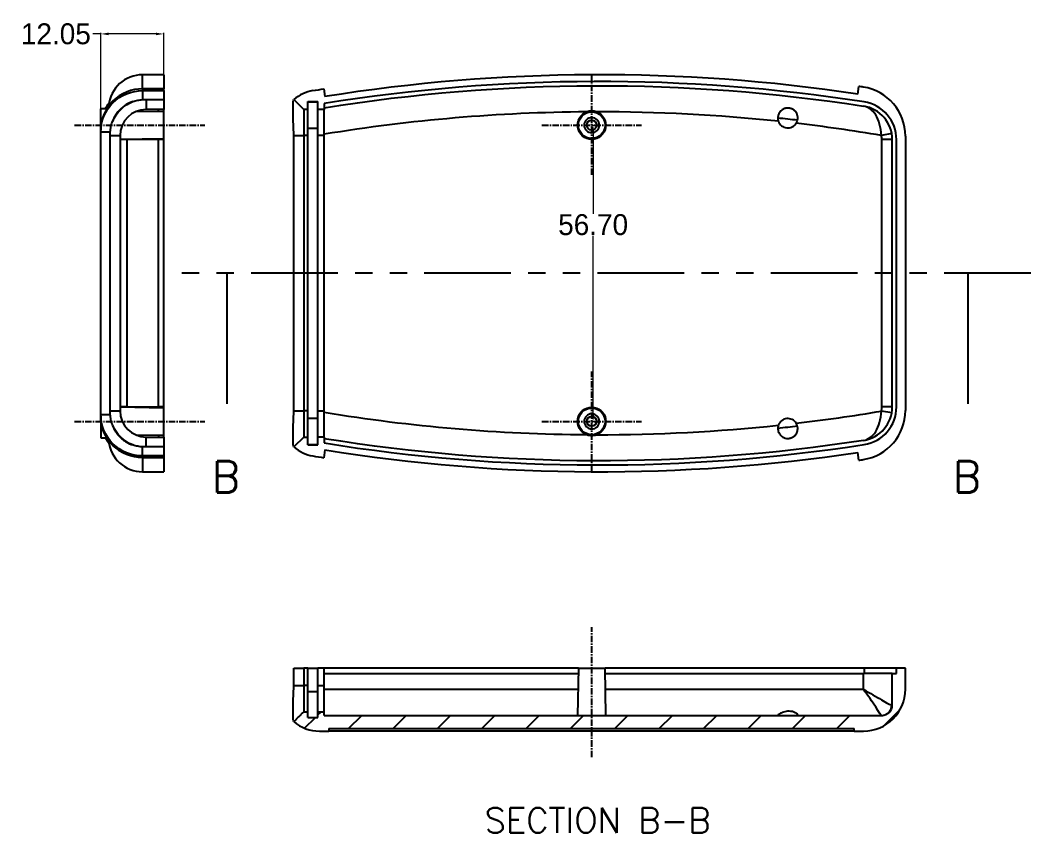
# Model space of a CAD drawing. Extents: x 129 to 859, y 362 to 693.
# Drawn here: x 523.8 to 717.1, y 445.4 to 600.9 of the extents above; entities that cross this region are included whole.
import ezdxf

# ---------------------------------------------------------------- set-up
doc = ezdxf.new("R2010")
doc.units = 0
doc.header["$MEASUREMENT"] = 0
doc.linetypes.add('CENTER', pattern=[2, 1.25, -0.25, 0.25, -0.25])
doc.linetypes.add('PHANTOM', pattern=[2.5, 1.25, -0.25, 0.25, -0.25, 0.25, -0.25])
for name, color, linetype in [('1', 7, 'Continuous'), ('11', 7, 'Continuous'), ('TOP', 7, 'Continuous')]:
    doc.layers.add(name, color=color, linetype=linetype)
doc.styles.add('blockfont', font='simplex.shx', dxfattribs={"bigfont": 'bigfont'})
doc.dimstyles.get("Standard").update_dxf_attribs({"dimtxt": 0.18, "dimasz": 0.18, "dimexe": 0.18, "dimexo": 0.0625, "dimgap": 0.09, "dimtad": 0, "dimtih": 1, "dimtoh": 1, "dimdec": 4, "dimzin": 0, "dimdsep": 46, "dimtxsty": 'Standard', "dimcen": 0.09, "dimadec": 0, "dimazin": 0, "dimtfac": 1, "dimtdec": 4, "dimtofl": 0, "dimtmove": 0, "dimatfit": 3, "dimfxl": 0, "dimtolj": 1, "dimtzin": 0, "dimarcsym": 0})

# ---------------------------------------------------------------- blocks, each defined once
blk = doc.blocks.new('HATCH3')
at = {"color": 9, "linetype": 'Continuous'}
for p, q in [((783.156478, 556.056968), (783.300693, 556.201039)), ((672.456478, 547.240116), (673.068012, 547.851039)), ((678.354338, 544.651039), (680.856839, 547.151039)), ((686.843865, 544.651039), (689.346366, 547.151039)), ((695.333392, 544.651039), (697.835893, 547.151039)), ((703.822919, 544.651039), (706.325421, 547.151039)), ((712.312447, 544.651039), (714.814948, 547.151039)), ((720.801974, 544.651039), (723.304475, 547.151039)), ((729.291501, 544.651039), (731.794002, 547.151039)), ((737.781028, 544.651039), (740.283529, 547.151039)), ((746.270555, 544.651039), (748.773057, 547.151039)), ((754.760083, 544.651039), (757.262584, 547.151039)), ((763.24961, 544.651039), (765.752111, 547.151039)), ((771.739137, 544.651039), (774.241638, 547.151039)), ((780.728796, 545.150671), (783.85297, 548.271722)), ((669.921369, 544.707541), (672.000556, 546.78465))]:
    blk.add_line(p, q, dxfattribs=at)
blk = doc.blocks.new('ASSORTED_DRAFT3')
at = {"color": 43}
blk.add_solid([(655.109122, 631.789517), (656.716817, 625.789523), (653.501426, 625.789511), (655.109122, 631.789517)], dxfattribs=at)
blk = doc.blocks.new('ASSORTED_DRAFT4')
at = {"color": 43}
blk.add_solid([(796.856478, 631.789517), (798.464173, 625.789523), (795.248783, 625.789511), (796.856478, 631.789517)], dxfattribs=at)
blk = doc.blocks.new('*D28')
at = {"color": 0, "linetype": 'Continuous', "lineweight": 0}
for p, q in [((539.2, 598.27), (537.7, 598.27)), ((539.2, 579.58), (539.2, 598.45)), ((549.75, 598.27), (540.7, 598.27)), ((551.25, 578.1), (551.25, 598.45))]:
    blk.add_line(p, q, dxfattribs=at)
for points in [[(540.7, 598.52), (540.7, 598.02), (539.2, 598.27)], [(549.75, 598.52), (549.75, 598.02), (551.25, 598.27)]]:
    blk.add_solid(points, dxfattribs=at)
at = {"layer": 'Defpoints', "color": 0, "linetype": 'Continuous', "lineweight": 0}
for p in [(539.2, 598.27), (539.2, 579.52), (551.25, 578.04)]:
    blk.add_point(p, dxfattribs=at)
at = {"color": 0, "linetype": 'Continuous', "lineweight": 0, "insert": (530.61, 598.27), "char_height": 4, "attachment_point": 5}
blk.add_mtext('\\A1;12.05', dxfattribs=at)
blk = doc.blocks.new('*D29')
at = {"color": 0, "linetype": 'Continuous', "lineweight": 0}
for p, q in [((633.19, 580.81), (633.58, 580.81)), ((633.4, 579.31), (633.4, 563.83)), ((633.4, 525.61), (633.4, 559.65)), ((633.19, 524.11), (633.58, 524.11))]:
    blk.add_line(p, q, dxfattribs=at)
for points in [[(633.15, 579.31), (633.65, 579.31), (633.4, 580.81)], [(633.15, 525.61), (633.65, 525.61), (633.4, 524.11)]]:
    blk.add_solid(points, dxfattribs=at)
at = {"layer": 'Defpoints', "color": 0, "linetype": 'Continuous', "lineweight": 0}
for p in [(633.13, 580.81), (633.13, 524.11), (633.4, 524.11)]:
    blk.add_point(p, dxfattribs=at)
at = {"color": 0, "linetype": 'Continuous', "lineweight": 0, "insert": (633.4, 561.74), "char_height": 4, "attachment_point": 5}
blk.add_mtext('\\A1;56.70', dxfattribs=at)

msp = doc.modelspace()

# ---------------------------------------------------------------- linework, layer by layer
at = {"layer": '1', "color": 43, "linetype": 'CENTER'}
for p, q in [((534.194, 580.809), (559.097, 580.809)), ((534.194, 524.109), (559.097, 524.109)), ((633.127, 459.817), (633.127, 484.72))]:
    msp.add_line(p, q, dxfattribs=at)
at = {"layer": '1', "color": 43, "linetype": 'PHANTOM', "ltscale": 13.259788}
msp.add_line((717.127, 552.459), (551.379, 552.459), dxfattribs=at)
at = {"layer": '1', "color": 43, "linetype": 'Continuous'}
for p, q in [((563.379, 527.459), (563.379, 552.459)), ((705.127, 527.459), (705.127, 552.459))]:
    msp.add_line(p, q, dxfattribs=at)
at = {"layer": '11', "color": 252, "linetype": 'Continuous'}
for p, q in [((547.197, 587.764), (547.197, 590.459)), ((551.247, 590.459), (547.197, 590.459)), ((551.247, 590.459), (551.247, 587.764)), ((551.247, 587.764), (547.197, 587.764)), ((547.197, 587.764), (547.197, 587.424)), ((551.247, 587.424), (551.247, 587.764)), ((581.876, 587.764), (582.058, 586.274)), ((684.053, 586.748), (684.236, 588.237)), ((547.197, 587.424), (547.197, 585.69)), ((547.197, 587.424), (551.247, 587.424)), ((551.247, 587.424), (551.247, 585.706)), ((539.197, 579.818), (539.197, 583.959)), ((540.4, 583.959), (539.197, 583.959)), ((547.897, 585.706), (547.897, 583.809)), ((547.897, 585.706), (551.247, 585.706)), ((551.247, 585.706), (551.247, 583.809)), ((576.027, 581.529), (576.027, 585.33)), ((576.129, 585.706), (578.027, 583.809)), ((578.827, 583.809), (578.827, 585.309)), ((578.827, 585.309), (580.727, 585.309)), ((580.727, 585.23), (578.827, 585.23)), ((580.727, 583.809), (580.727, 585.309)), ((581.927, 584.936), (581.927, 583.809)), ((551.247, 583.358), (546.034, 583.449)), ((551.247, 583.809), (547.897, 583.809)), ((550.247, 583.375), (550.247, 583.809)), ((551.247, 583.358), (551.247, 583.809)), ((551.247, 580.809), (551.247, 583.358)), ((578.027, 583.809), (578.027, 578.809)), ((578.827, 583.809), (578.027, 583.809)), ((578.827, 578.809), (578.827, 583.809)), ((580.727, 578.809), (580.727, 583.809)), ((581.927, 583.809), (580.727, 583.809)), ((581.927, 578.809), (581.927, 583.809)), ((551.247, 578.259), (551.247, 580.809)), ((578.827, 580.231), (580.727, 580.231)), ((539.197, 579.519), (539.197, 579.818)), ((539.197, 579.519), (541.026, 579.519)), ((539.197, 525.398), (539.197, 579.519)), ((542.897, 578.114), (551.247, 578.259)), ((544.197, 578.136), (544.197, 578.036)), ((550.247, 578.036), (550.247, 578.242)), ((551.247, 578.036), (551.247, 578.26)), ((578.827, 578.809), (578.027, 578.809)), ((578.827, 526.109), (578.827, 578.809)), ((581.927, 578.809), (580.727, 578.809)), ((580.727, 526.109), (580.727, 578.809)), ((581.927, 526.109), (581.927, 578.809)), ((690.523, 579.196), (688.555, 578.839)), ((693.127, 578.721), (693.127, 526.197)), ((544.197, 578.036), (542.897, 578.036)), ((550.247, 578.036), (544.197, 578.036)), ((544.197, 578.036), (544.197, 526.881)), ((551.247, 578.036), (550.247, 578.036)), ((550.247, 526.881), (550.247, 578.036)), ((551.247, 526.881), (551.247, 578.036)), ((690.627, 578.036), (688.627, 578.036)), ((688.627, 526.881), (688.627, 578.036)), ((690.627, 526.881), (690.627, 578.036)), ((691.427, 526.881), (691.427, 578.036)), ((544.197, 526.881), (542.897, 526.881)), ((551.247, 526.658), (542.897, 526.803)), ((544.197, 526.881), (544.197, 526.781)), ((544.197, 526.881), (550.247, 526.881)), ((550.247, 526.881), (550.247, 526.675)), ((551.247, 526.881), (550.247, 526.881)), ((551.247, 526.658), (551.247, 526.881)), ((551.247, 524.109), (551.247, 526.658)), ((578.827, 526.109), (578.027, 526.109)), ((578.027, 526.109), (578.027, 521.109)), ((578.827, 521.109), (578.827, 526.109)), ((580.727, 521.109), (580.727, 526.109)), ((580.727, 526.109), (581.927, 526.109)), ((581.927, 521.109), (581.927, 526.109)), ((690.523, 525.722), (688.555, 526.078)), ((690.627, 526.881), (688.627, 526.881)), ((539.197, 525.099), (539.197, 525.398)), ((539.197, 525.398), (541.026, 525.398)), ((539.197, 525.099), (539.197, 520.959)), ((551.247, 521.559), (551.247, 524.109)), ((580.727, 524.686), (578.827, 524.686)), ((576.027, 519.587), (576.027, 523.388)), ((539.197, 520.959), (540.4, 520.959)), ((546.034, 521.468), (551.247, 521.559)), ((547.897, 521.109), (551.247, 521.109)), ((547.897, 519.211), (547.897, 521.109)), ((550.247, 521.542), (550.247, 521.109)), ((551.247, 521.109), (551.247, 521.559)), ((551.247, 521.109), (551.247, 519.211)), ((578.027, 521.109), (576.129, 519.211)), ((578.027, 521.109), (578.827, 521.109)), ((578.827, 519.609), (578.827, 521.109)), ((580.727, 519.609), (580.727, 521.109)), ((581.927, 521.109), (580.727, 521.109)), ((581.927, 521.109), (581.927, 519.981)), ((547.197, 517.493), (547.197, 519.227)), ((551.247, 519.211), (547.897, 519.211)), ((551.247, 519.211), (551.247, 517.493)), ((578.827, 519.687), (580.727, 519.687)), ((578.827, 519.609), (580.727, 519.609)), ((582.058, 518.643), (581.876, 517.153)), ((684.236, 516.68), (684.053, 518.169)), ((547.197, 517.493), (547.197, 517.153)), ((551.247, 517.493), (547.197, 517.493)), ((551.247, 517.153), (547.197, 517.153)), ((547.197, 517.153), (547.197, 514.459)), ((551.247, 517.493), (551.247, 517.153)), ((551.247, 517.153), (551.247, 514.459)), ((547.197, 514.459), (551.247, 514.459)), ((576.129, 473.52), (576.129, 476.87)), ((576.129, 476.87), (578.027, 476.87)), ((578.027, 476.87), (578.027, 473.52)), ((578.827, 476.87), (578.027, 476.87)), ((578.827, 473.52), (578.827, 476.87)), ((578.827, 476.87), (580.727, 476.87)), ((581.927, 476.87), (580.727, 476.87)), ((580.727, 473.52), (580.727, 476.87)), ((581.927, 473.52), (581.927, 476.87)), ((630.579, 476.87), (581.927, 476.87)), ((581.927, 475.87), (630.561, 475.87)), ((630.578, 476.87), (630.42, 467.82)), ((630.578, 476.87), (635.676, 476.87)), ((685.246, 476.87), (635.675, 476.87)), ((635.834, 467.82), (635.676, 476.87)), ((635.693, 475.87), (685.124, 475.87)), ((685.124, 472.82), (685.124, 475.87)), ((690.627, 475.87), (685.124, 475.87)), ((691.427, 476.87), (685.246, 476.87)), ((685.246, 476.87), (685.246, 475.87)), ((690.627, 475.87), (691.427, 475.87)), ((690.627, 469.82), (690.627, 475.87)), ((693.127, 476.87), (691.427, 476.87)), ((691.427, 475.87), (691.427, 476.87)), ((693.127, 472.82), (693.127, 476.87)), ((576.129, 473.52), (578.027, 473.52)), ((578.027, 473.52), (578.027, 468.52)), ((578.827, 473.52), (578.027, 473.52)), ((578.827, 468.52), (578.827, 473.52)), ((580.727, 472.366), (578.827, 472.366)), ((580.727, 473.52), (581.927, 473.52)), ((580.727, 468.52), (580.727, 473.52)), ((581.927, 468.52), (581.927, 473.52)), ((581.927, 472.82), (630.507, 472.82)), ((635.747, 472.82), (685.124, 472.82)), ((576.027, 467.07), (576.027, 470.977)), ((690.523, 469.82), (690.627, 469.82)), ((578.027, 468.52), (578.827, 468.52)), ((578.827, 467.454), (578.827, 468.52)), ((580.727, 468.52), (581.927, 468.52)), ((580.727, 467.454), (580.727, 468.52)), ((581.927, 467.82), (581.927, 468.52)), ((578.827, 467.454), (580.727, 467.454)), ((581.927, 467.82), (688.627, 467.82)), ((581.027, 464.82), (582.827, 464.82)), ((582.827, 465.32), (582.827, 464.82)), ((582.827, 465.32), (683.327, 465.32)), ((683.327, 464.82), (582.827, 464.82)), ((683.327, 464.82), (683.327, 465.32)), ((683.327, 464.82), (685.127, 464.82))]:
    msp.add_line(p, q, dxfattribs=at)
msp.add_polyline3d([(688.555, 467.82, 0), (688.617, 467.821, 0), (688.678, 467.824, 0), (688.74, 467.829, 0), (688.801, 467.836, 0), (688.863, 467.845, 0), (688.923, 467.856, 0), (688.984, 467.868, 0), (689.044, 467.883, 0), (689.104, 467.9, 0), (689.163, 467.918, 0), (689.221, 467.938, 0), (689.279, 467.961, 0), (689.336, 467.985, 0), (689.393, 468.01, 0), (689.448, 468.038, 0), (689.503, 468.067, 0), (689.556, 468.099, 0), (689.609, 468.131, 0), (689.661, 468.166, 0), (689.711, 468.202, 0), (689.761, 468.24, 0), (689.809, 468.279, 0), (689.856, 468.32, 0), (689.902, 468.362, 0), (689.946, 468.406, 0), (689.989, 468.451, 0), (690.031, 468.497, 0), (690.071, 468.545, 0), (690.11, 468.594, 0), (690.147, 468.645, 0), (690.182, 468.696, 0), (690.216, 468.748, 0), (690.249, 468.802, 0), (690.279, 468.857, 0), (690.308, 468.912, 0), (690.335, 468.969, 0), (690.361, 469.026, 0), (690.384, 469.084, 0), (690.406, 469.143, 0), (690.426, 469.202, 0), (690.445, 469.262, 0), (690.461, 469.323, 0), (690.475, 469.384, 0), (690.488, 469.445, 0), (690.498, 469.507, 0), (690.507, 469.569, 0), (690.514, 469.632, 0), (690.519, 469.695, 0), (690.522, 469.757, 0)], dxfattribs=at)
for centre, radius in [((633.127, 580.809), 2.549), ((633.127, 580.809), 0.95), ((633.127, 524.109), 2.549), ((633.127, 524.109), 0.95)]:
    msp.add_circle(centre, radius, dxfattribs=at)
at = {"layer": '11', "color": 252, "linetype": 'Continuous', "extrusion": (1e-16, 0, -1)}
for centre in [(-633.127, 580.809), (-633.127, 524.109)]:
    msp.add_circle(centre, 1.45, dxfattribs=at)
at = {"layer": '11', "color": 252, "linetype": 'Continuous'}
for centre, radius, start, end in [((547.197, 583.959), 6.5, 90, 175.00922), ((634.577, 258.771), 331.688, 81.42141, 99.11038), ((634.577, 258.771), 330.388, 81.17809, 99.16964), ((634.577, 258.771), 333.188, 81.28412, 81.42854), ((683.627, 578.721), 9.5, 0, 81.28412), ((581.027, 580.026), 7.5, 99.46361, 130.76896), ((684.127, 578.036), 6.5, 0, 81.17809), ((684.127, 578.036), 7.3, 0, 81.17809), ((547.897, 578.809), 5, 90, 180), ((634.577, 258.771), 324.588, 90.42064, 99.33494), ((634.577, 258.771), 324.588, 83.93971, 90.09531), ((634.577, 258.771), 325.188, 83.30356, 83.96986), ((670.643, 582.174), 1.904, 199.28894, 327.98448), ((634.577, 258.771), 324.588, 80.42744, 83.33371), ((684.127, 578.036), 4.5, 0, 10.27355), ((547.897, 526.109), 5, 180, 270), ((634.577, 846.147), 324.588, 276.66629, 279.57256), ((683.627, 526.197), 9.5, 278.71588, 0), ((684.127, 526.881), 6.5, 278.82191, 0), ((684.127, 526.881), 7.3, 278.82191, 0), ((684.127, 526.881), 4.5, 349.72645, 0), ((634.577, 846.147), 324.588, 260.66506, 269.57936), ((670.643, 522.744), 1.904, 32.01552, 160.71106), ((634.577, 846.147), 324.588, 269.90469, 276.06029), ((547.197, 520.959), 6.5, 185.24109, 270), ((581.027, 524.891), 7.5, 229.23104, 260.53639), ((634.577, 846.147), 330.388, 260.83036, 278.82191), ((634.577, 846.147), 331.688, 260.88962, 278.57859), ((634.577, 846.147), 333.188, 260.53639, 260.89915), ((634.577, 846.147), 333.188, 278.57146, 278.71588), ((685.127, 472.82), 8, 270, 0), ((688.627, 469.82), 2, 270, 0), ((581.027, 472.32), 7.5, 229.32563, 270)]:
    msp.add_arc(centre, radius, start, end, dxfattribs=at)
at = {"layer": '11', "color": 252, "linetype": 'Continuous', "extrusion": (0, 0, -1)}
for centre, radius, start, end in [((-634.577, 258.771), 329.588, 80.80791, 98.82191), ((-547.897, 578.809), 7, 22.86781, 68.69891), ((-547.897, 526.109), 7, 291.30113, 337.13218), ((-634.577, 846.147), 329.588, 261.17809, 279.19209)]:
    msp.add_arc(centre, radius, start, end, dxfattribs=at)
at = {"layer": '11', "color": 252, "linetype": 'Continuous', "extrusion": (1e-16, 0, -1)}
for centre, radius, start, end in [((-634.577, 258.771), 333.188, 80.53639, 80.89915), ((-633.127, 580.809), 2.707, 109.64342, 69.84063), ((-633.127, 524.109), 2.707, 290.15937, 250.35658), ((-634.577, 846.147), 325.188, 263.30356, 263.96986)]:
    msp.add_arc(centre, radius, start, end, dxfattribs=at)
at = {"layer": '11', "color": 252, "linetype": 'Continuous'}
for points, knots in [([(547.197, 587.764), (545.099, 587.764), (543.016, 586.902), (540.068, 583.976), (539.197, 581.917), (539.197, 579.818)], [0, 0, 0, 0, 0.5, 0.5, 1, 1, 1, 1]), ([(539.197, 579.519), (539.197, 581.607), (540.062, 583.647), (543.013, 586.565), (545.084, 587.424), (547.197, 587.424)], [0, 0, 0, 0, 0.5, 0.5, 1, 1, 1, 1]), ([(545.354, 585.33), (545.654, 585.436), (545.957, 585.518), (546.571, 585.637), (546.882, 585.675), (547.197, 585.69)], [0, 0, 0, 0, 0.5, 0.5, 1, 1, 1, 1]), ([(672.257, 581.164), (672.345, 581.305), (672.413, 581.454), (672.486, 581.688), (672.505, 581.769), (672.533, 581.93), (672.541, 582.01), (672.552, 582.251), (672.538, 582.414), (672.489, 582.645), (672.468, 582.721), (672.417, 582.87), (672.386, 582.943), (672.283, 583.153), (672.198, 583.283), (672.047, 583.462), (671.992, 583.519), (671.877, 583.625), (671.817, 583.675), (671.689, 583.766), (671.622, 583.809), (671.48, 583.886), (671.406, 583.92), (671.255, 583.978), (671.178, 584.003), (671.02, 584.042), (670.938, 584.056), (670.691, 584.084), (670.528, 584.081), (670.285, 584.046), (670.205, 584.029), (670.051, 583.985), (669.975, 583.959), (669.829, 583.897), (669.757, 583.861), (669.621, 583.783), (669.556, 583.74), (669.37, 583.599), (669.256, 583.488), (669.061, 583.245), (668.978, 583.112), (668.845, 582.823), (668.797, 582.67), (668.754, 582.433), (668.745, 582.352), (668.737, 582.188), (668.738, 582.107), (668.75, 581.944), (668.762, 581.864), (668.796, 581.703), (668.818, 581.622), (668.845, 581.545)], [0, 0, 0, 0, 0.0625, 0.0625, 0.09375, 0.09375, 0.125, 0.125, 0.1875, 0.1875, 0.21875, 0.21875, 0.25, 0.25, 0.3125, 0.3125, 0.34375, 0.34375, 0.375, 0.375, 0.40625, 0.40625, 0.4375, 0.4375, 0.46875, 0.46875, 0.5, 0.5, 0.5625, 0.5625, 0.59375, 0.59375, 0.625, 0.625, 0.65625, 0.65625, 0.6875, 0.6875, 0.75, 0.75, 0.8125, 0.8125, 0.875, 0.875, 0.90625, 0.90625, 0.9375, 0.9375, 0.96875, 0.96875, 1, 1, 1, 1]), ([(688.555, 578.839), (688.484, 580.359), (688.077, 581.783), (686.843, 583.734), (686.008, 584.322), (685.124, 584.459)], [0, 0, 0, 0, 0.5, 0.5, 1, 1, 1, 1]), ([(634.037, 583.358), (633.888, 583.411), (633.737, 583.451), (633.429, 583.503), (633.273, 583.516), (632.957, 583.515), (632.801, 583.5), (632.571, 583.459), (632.495, 583.442), (632.343, 583.401), (632.268, 583.377), (632.194, 583.35)], [0, 0, 0, 0, 0.25, 0.25, 0.5, 0.5, 0.75, 0.75, 0.875, 0.875, 1, 1, 1, 1]), ([(541.026, 579.519), (541.042, 579.865), (541.086, 580.206), (541.227, 580.875), (541.323, 581.205), (541.447, 581.529)], [0, 0, 0, 0, 0.5, 0.5, 1, 1, 1, 1]), ([(576.119, 579.519), (576.1, 579.865), (576.083, 580.206), (576.052, 580.875), (576.038, 581.205), (576.027, 581.529)], [0, 0, 0, 0, 0.5, 0.5, 1, 1, 1, 1]), ([(685.124, 520.458), (686.008, 520.595), (686.843, 521.183), (688.077, 523.134), (688.484, 524.559), (688.555, 526.078)], [0, 0, 0, 0, 0.5, 0.5, 1, 1, 1, 1]), ([(547.197, 517.493), (545.084, 517.493), (543.017, 518.35), (540.066, 521.264), (539.197, 523.311), (539.197, 525.398)], [0, 0, 0, 0, 0.5, 0.5, 1, 1, 1, 1]), ([(547.197, 517.153), (545.099, 517.153), (543.016, 518.015), (540.068, 520.941), (539.197, 523), (539.197, 525.099)], [0, 0, 0, 0, 0.5, 0.5, 1, 1, 1, 1]), ([(541.447, 523.388), (541.323, 523.712), (541.227, 524.042), (541.086, 524.712), (541.042, 525.052), (541.026, 525.398)], [0, 0, 0, 0, 0.5, 0.5, 1, 1, 1, 1]), ([(576.027, 523.388), (576.038, 523.712), (576.052, 524.042), (576.083, 524.712), (576.1, 525.052), (576.119, 525.398)], [0, 0, 0, 0, 0.5, 0.5, 1, 1, 1, 1]), ([(541.447, 523.388), (541.604, 522.939), (541.809, 522.517), (542.188, 521.922), (542.326, 521.73), (542.626, 521.362), (542.785, 521.188), (543.122, 520.861), (543.299, 520.708), (543.578, 520.493), (543.674, 520.423), (543.869, 520.29), (543.969, 520.226), (544.478, 519.922), (544.906, 519.729), (545.354, 519.587)], [0, 0, 0, 0, 0.25, 0.25, 0.375, 0.375, 0.5, 0.5, 0.625, 0.625, 0.6875, 0.6875, 0.75, 0.75, 1, 1, 1, 1]), ([(668.845, 523.373), (668.818, 523.295), (668.796, 523.217), (668.762, 523.056), (668.75, 522.973), (668.731, 522.728), (668.74, 522.566), (668.797, 522.246), (668.846, 522.093), (668.945, 521.877), (668.983, 521.807), (669.066, 521.673), (669.111, 521.61), (669.208, 521.489), (669.261, 521.431), (669.373, 521.322), (669.433, 521.271), (669.618, 521.131), (669.753, 521.052), (670.048, 520.928), (670.201, 520.884), (670.44, 520.848), (670.522, 520.841), (670.688, 520.838), (670.851, 520.846), (671.013, 520.874), (671.173, 520.913), (671.252, 520.938), (671.403, 520.996), (671.477, 521.03), (671.618, 521.106), (671.687, 521.149), (671.816, 521.242), (671.877, 521.292), (671.992, 521.398), (672.047, 521.455), (672.199, 521.635), (672.283, 521.765), (672.387, 521.975), (672.417, 522.048), (672.468, 522.197), (672.489, 522.273), (672.522, 522.427), (672.533, 522.505), (672.547, 522.665), (672.548, 522.746), (672.538, 522.988), (672.511, 523.148), (672.437, 523.384), (672.408, 523.462), (672.34, 523.611), (672.301, 523.683), (672.257, 523.753)], [0, 0, 0, 0, 0.03125, 0.03125, 0.0625, 0.0625, 0.125, 0.125, 0.1875, 0.1875, 0.21875, 0.21875, 0.25, 0.25, 0.28125, 0.28125, 0.3125, 0.3125, 0.375, 0.375, 0.4375, 0.4375, 0.46875, 0.46875, 0.5, 0.53125, 0.53125, 0.5625, 0.5625, 0.59375, 0.59375, 0.625, 0.625, 0.65625, 0.65625, 0.6875, 0.6875, 0.75, 0.75, 0.78125, 0.78125, 0.8125, 0.8125, 0.84375, 0.84375, 0.875, 0.875, 0.9375, 0.9375, 0.96875, 0.96875, 1, 1, 1, 1]), ([(632.194, 521.567), (632.342, 521.513), (632.493, 521.472), (632.8, 521.417), (632.957, 521.402), (633.273, 521.401), (633.428, 521.414), (633.659, 521.453), (633.735, 521.47), (633.887, 521.509), (633.963, 521.533), (634.037, 521.559)], [0, 0, 0, 0, 0.25, 0.25, 0.5, 0.5, 0.75, 0.75, 0.875, 0.875, 1, 1, 1, 1]), ([(547.197, 519.227), (546.882, 519.242), (546.571, 519.28), (545.957, 519.399), (545.654, 519.482), (545.354, 519.587)], [0, 0, 0, 0, 0.5, 0.5, 1, 1, 1, 1]), ([(576.027, 470.977), (576.038, 471.277), (576.05, 471.58), (576.078, 472.194), (576.093, 472.505), (576.11, 472.82)], [0, 0, 0, 0, 0.5, 0.5, 1, 1, 1, 1]), ([(685.124, 472.82), (686.367, 472.114), (687.573, 471.394), (689.51, 470.26), (690.262, 469.82), (690.523, 469.82)], [0, 0, 0, 0, 0.5, 0.5, 1, 1, 1, 1]), ([(688.555, 467.82), (688.484, 467.82), (688.077, 468.501), (686.843, 470.387), (686.008, 471.618), (685.124, 472.82)], [0, 0, 0, 0, 0.5, 0.5, 1, 1, 1, 1]), ([(672.257, 467.82), (672.367, 467.82), (672.449, 467.831), (672.496, 467.856), (672.542, 467.88), (672.556, 467.917), (672.54, 467.964), (672.524, 468.012), (672.475, 468.072), (672.4, 468.135), (672.318, 468.204), (672.203, 468.28), (672.063, 468.35), (671.913, 468.425), (671.728, 468.496), (671.523, 468.547), (671.331, 468.594), (671.114, 468.624), (670.895, 468.627), (670.709, 468.63), (670.516, 468.613), (670.333, 468.582), (670.156, 468.552), (669.983, 468.507), (669.825, 468.456), (669.646, 468.398), (669.482, 468.33), (669.34, 468.264), (669.313, 468.251), (669.287, 468.239), (669.262, 468.226), (669.115, 468.153), (668.992, 468.081), (668.903, 468.021), (668.814, 467.96), (668.758, 467.91), (668.743, 467.876)], [0, 0, 0, 0, 0.0881241, 0.0881241, 0.0881241, 0.1731938, 0.1731938, 0.1731938, 0.2600849, 0.2600849, 0.2600849, 0.3542991, 0.3542991, 0.3542991, 0.4549213, 0.4549213, 0.4549213, 0.5489793, 0.5489793, 0.5489793, 0.6283454, 0.6283454, 0.6283454, 0.7053325, 0.7053325, 0.7053325, 0.7921599, 0.7921599, 0.7921599, 0.8082715, 0.8082715, 0.8082715, 0.9039115, 0.9039115, 0.9039115, 1, 1, 1, 1])]:
    msp.add_open_spline(points, degree=3, knots=knots, dxfattribs=at)
for points, degree in [([(540.108, 583.963), (540.312, 584.354), (540.548, 584.727), (540.814, 585.079)], 3), ([(545.354, 585.33), (543.55, 584.757), (542.065, 583.302), (541.447, 581.529)], 3), ([(547.197, 585.69), (547.431, 585.701), (547.664, 585.706), (547.897, 585.706)], 3), ([(576.027, 585.33), (576.048, 585.541), (576.076, 585.66), (576.11, 585.69)], 3), ([(541.009, 578.809), (541.009, 579.047), (541.014, 579.284), (541.026, 579.519)], 3), ([(541.009, 578.809), (541.638, 578.809), (542.268, 578.809), (542.897, 578.809)], 3), ([(541.009, 526.109), (541.009, 543.675), (541.009, 561.242), (541.009, 578.809)], 3), ([(542.897, 578.809), (542.897, 526.109)], 1), ([(576.139, 578.809), (576.139, 579.047), (576.132, 579.284), (576.119, 579.519)], 3), ([(576.139, 578.809), (576.768, 578.809), (577.397, 578.809), (578.027, 578.809)], 3), ([(576.139, 526.109), (576.139, 543.675), (576.139, 561.242), (576.139, 578.809)], 3), ([(578.027, 578.809), (578.027, 526.109)], 1), ([(541.026, 525.398), (541.014, 525.636), (541.009, 525.873), (541.009, 526.109)], 3), ([(541.009, 526.109), (542.897, 526.109)], 1), ([(576.119, 525.398), (576.132, 525.636), (576.139, 525.873), (576.139, 526.109)], 3), ([(576.139, 526.109), (578.027, 526.109)], 1), ([(540.108, 520.954), (540.324, 520.54), (540.577, 520.145), (540.862, 519.775)], 3), ([(547.897, 519.211), (547.664, 519.211), (547.431, 519.216), (547.197, 519.227)], 3), ([(576.11, 519.227), (576.076, 519.257), (576.048, 519.376), (576.027, 519.587)], 3), ([(576.11, 472.82), (576.123, 473.054), (576.129, 473.288), (576.129, 473.52)], 3), ([(578.027, 468.52), (576.139, 466.632)], 1), ([(576.119, 466.649), (576.081, 466.682), (576.05, 466.822), (576.027, 467.07)], 3)]:
    msp.add_open_spline(points, degree=degree, dxfattribs=at)
at = {"layer": 'TOP', "color": 43, "linetype": 'CENTER'}
for p, q in [((633.127, 571.284), (633.127, 590.334)), ((623.602, 580.809), (642.652, 580.809)), ((633.127, 514.584), (633.127, 533.634)), ((623.602, 524.109), (642.652, 524.109))]:
    msp.add_line(p, q, dxfattribs=at)

# ---------------------------------------------------------------- block references
at = {"layer": '11', "color": 9, "linetype": 'Continuous'}
msp.add_blockref('HATCH3', (-91.73, -79.331), dxfattribs=at)
at = {"layer": 'TOP', "color": 43, "linetype": 'Continuous'}
for name in ['ASSORTED_DRAFT3', 'ASSORTED_DRAFT4']:
    msp.add_blockref(name, (-91.73, -79.331), dxfattribs=at)

# ---------------------------------------------------------------- texts
at = {"layer": 'TOP', "color": 95, "linetype": 'Continuous', "line_spacing_factor": 0.903614, "style": 'blockfont'}
for s, insert, char_height, attachment_point in [('\\W01.000;B', (560.436, 510.521), 6, 7), ('\\W01.000;B', (702.183, 510.521), 6, 7), ('\\W01.000;SECTION \\H4.76;B-B\\H3.17;', (634.253, 445.356), 4.7625, 8)]:
    msp.add_mtext(s, dxfattribs=dict(at, insert=insert, char_height=char_height, attachment_point=attachment_point))

# ---------------------------------------------------------------- dimensions: what is measured, and where the dimension line sits
at = {"linetype": 'Continuous', "lineweight": 0}
dim = msp.add_linear_dim(base=(539.197, 598.273), p1=(551.247, 578.036), p2=(539.197, 579.519), dimstyle='Standard', override={"dimtxt": 4, "dimasz": 1.5, "dimdec": 2, "dimdsep": 0, "dimtdec": 2, "dimlwd": 0, "dimlwe": 0}, dxfattribs=at)
dim.commit()
dim.dimension.update_dxf_attribs({"geometry": '*D28', "text_midpoint": (530.607, 598.273)})
dim = msp.add_linear_dim(base=(633.405, 524.109), p1=(633.127, 580.809), p2=(633.127, 524.109), angle=90, dimstyle='Standard', override={"dimtxt": 4, "dimasz": 1.5, "dimdec": 2, "dimdsep": 0, "dimtdec": 2, "dimlwd": 0, "dimlwe": 0}, dxfattribs=at)
dim.commit()
dim.dimension.update_dxf_attribs({"geometry": '*D29', "text_midpoint": (633.405, 561.739), "dimtype": 160})

doc.saveas('drawing.dxf')
